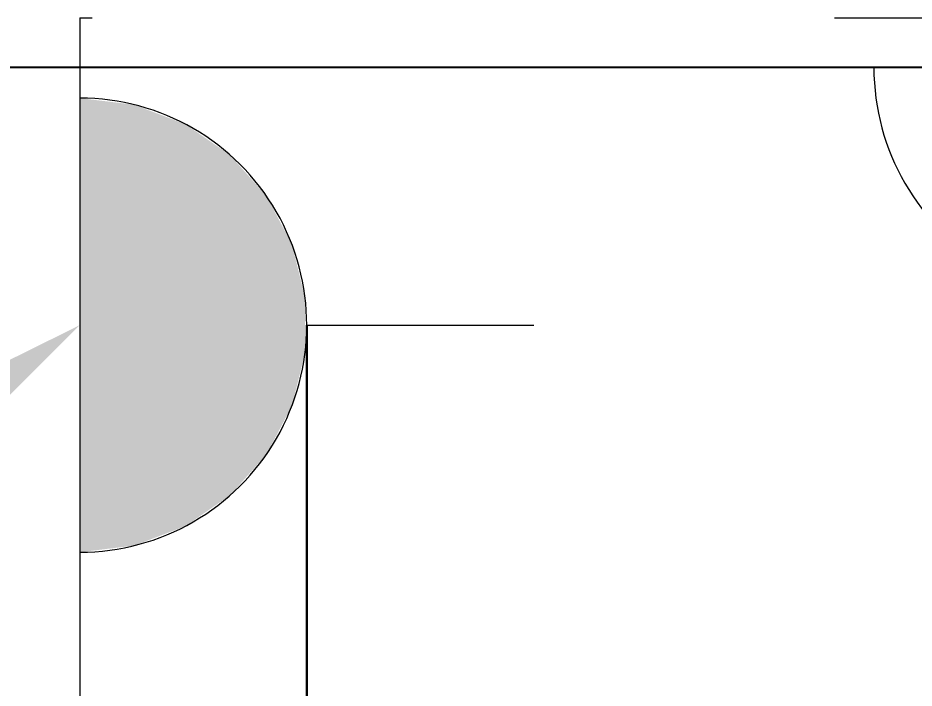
# Model space of a CAD drawing. Header units: metres. Extents: x 75097 to 220695, y -1557923 to -1361206.
# Drawn here: x 191938 to 192663, y -1455739 to -1455198 of the extents above; entities that cross this region are included whole.
import ezdxf
from ezdxf import colors
from ezdxf.entities.mleader import LeaderData, LeaderLine
from ezdxf.math import Vec2, Vec3

# ---------------------------------------------------------------- set-up
doc = ezdxf.new("R2010")
doc.units = ezdxf.units.M
doc.layers.get('0').update_dxf_attribs({"lineweight": 0})
doc.layers.add('A-100 - Copy$0$axes', color=8, linetype='Continuous')
doc.layers.add('A-100 - Copy$0$Walls', color=8, linetype='Continuous', lineweight=0)
doc.layers.add('E-LG', color=245, linetype='Continuous', lineweight=30)
doc.layers.add('E-POWR', color=7, linetype='Continuous', lineweight=9, true_color=0x4e7e3e)
doc.layers.add('E-PW', color=7, linetype='Continuous', lineweight=9, true_color=0x4e7e3e)
doc.styles.get("Standard").update_dxf_attribs({"font": 'GOTHIC.TTF'})

# ---------------------------------------------------------------- blocks, each defined once
blk = doc.blocks.new('GI-041_dwg_E-SKT2-3902840-GI-041')
at = {"layer": 'E-POWR'}
blk.add_line((0.1982, -0.00002), (-0.1982, -0.00002), dxfattribs=at)
at = {"layer": 'E-PW'}
for p, q in [((-0.08788, 0.17652), (-0.08788, 0.39435)), ((0.08779, 0.17657), (0.08779, 0.3944)), ((-0.14657, -0.00004), (0.14657, -0.00004))]:
    blk.add_line(p, q, dxfattribs=at)
blk.add_arc((0, 0), 0.19719, 0.0142, 180.0142, dxfattribs=at)
blk = doc.blocks.new('GI-041_dwg_UPS-E-SKT1-3902843-GI-041')
at = {"layer": 'E-POWR'}
blk.add_hatch(color=256, dxfattribs=at).paths.add_polyline_path([(-0.19872, -0.00047), (0.19872, -0.00047), (0.19295, 0.04709), (0.17596, 0.09188), (0.14875, 0.13131), (0.11289, 0.16308), (0.07047, 0.18534), (0.02395, 0.19681), (-0.02395, 0.19681), (-0.07047, 0.18534), (-0.11289, 0.16308), (-0.14875, 0.13131), (-0.17596, 0.09188), (-0.19295, 0.04709)], flags=0)
for p, q in [((0, 0.19825), (0, 0.397)), ((-0.19872, -0.00047), (0.19872, -0.00047)), ((-0.14732, -0.00047), (0.14732, -0.00047))]:
    blk.add_line(p, q, dxfattribs=at)
blk.add_arc((0, -0.00047), 0.19872, 360, 180, dxfattribs=at)
blk = doc.blocks.new('A-100 - Copy')
at = {"layer": 'A-100 - Copy$0$axes'}
blk.add_line((215794.98, -1455237.69, 2.36), (83877.82, -1455237.69, 2.36), dxfattribs=at)
at = {"layer": 'A-100 - Copy$0$Walls'}
for p, q in [((191988.28, -1455197.69, 0), (191988.28, -1458787.69, 0)), ((191988.28, -1455197.69, 0), (191998.28, -1455197.69, 0)), ((192598.28, -1455197.69, 0), (194573.28, -1455197.69, 0))]:
    blk.add_line(p, q, dxfattribs=at)

msp = doc.modelspace()

# ---------------------------------------------------------------- linework, layer by layer
at = {"layer": 'E-LG', "color": 1, "elevation": 0}
msp.add_lwpolyline([(192171.7, -1455445.89), (192171.7, -1459286.66), (194877.91, -1459286.66), (195054.85, -1459441.69), (194872.04, -1459542.44), (194872.04, -1468564.9), (190871.79, -1468564.9), (190781.27, -1468709.57), (190749.32, -1468550.09), (183890.75, -1468550.09), (183890.75, -1464705.62), (183797.55, -1464208.91), (183700.85, -1464453.37), (181239.79, -1464453.37), (181208.76, -1464214.39)], dxfattribs=at)

# ---------------------------------------------------------------- block references
at = {"xscale": 923.0399999999992, "yscale": 923.0399999999992, "zscale": 923.0399999999992, "rotation": 270.0060233732764}
msp.add_blockref('GI-041_dwg_UPS-E-SKT1-3902843-GI-041', (191988.71, -1455445.91, 0), dxfattribs=at)
at = {"layer": 'E-POWR', "color": 85, "extrusion": (0, 0, -1), "xscale": -947.6469886575186, "yscale": 947.6469886575187, "zscale": -947.6469886575186, "rotation": 179.9998147595658}
msp.add_blockref('GI-041_dwg_E-SKT2-3902840-GI-041', (-192816.94, -1455237.72, -2.35), dxfattribs=at)

# ---------------------------------------------------------------- next in the draw order: block references
msp.add_blockref('A-100 - Copy', (0, 0))

# ---------------------------------------------------------------- next in the draw order: leaders
at = {"layer": 'E-POWR'}
ml = msp.add_multileader_mtext('Standard', dxfattribs=at)
ml.set_content('#Y2\\PTO UPP-04', color=256)
ml.set_leader_properties()
ml.build(insert=Vec2(0, 0))
ml.multileader.update_dxf_attribs({"text_right_attachment_type": 6, "dogleg_length": 200, "arrow_head_size": 200})
ctx = ml.context
ctx.base_point, ctx.char_height, ctx.arrow_head_size, ctx.landing_gap_size, ctx.plane_origin = Vec3(190217.66, -1455749.32), 150, 200, 0.09, Vec3(189552.04, -1457911.53)
ctx.right_attachment, ctx.text_align_type = 6, 2
notes = []
notes.append((ctx, [(1, (1, 1, 0), (191421.85, -1455852.43), (-1, 0), 200, [(0, [(191988.28, -1455445.91)], 0, [])])]))
ctx.mtext.insert, ctx.mtext.alignment, ctx.mtext.flow_direction = Vec3(191221.76, -1455672.43), 3, 5
for ctx, leaders in notes:
    for number, flags, end, landing, length, lines in leaders:
        leader = LeaderData()
        leader.index, (leader.has_last_leader_line, leader.has_dogleg_vector, leader.attachment_direction) = number, flags
        leader.last_leader_point, leader.dogleg_vector, leader.dogleg_length = Vec3(end), Vec3(landing), length
        for number, points, colour, breaks in lines:
            line = LeaderLine()
            line.index, line.vertices, line.color, line.breaks = number, Vec3.list(points), colors.encode_raw_color(colour), breaks
            leader.lines.append(line)
        ctx.leaders.append(leader)

doc.saveas('drawing.dxf')
